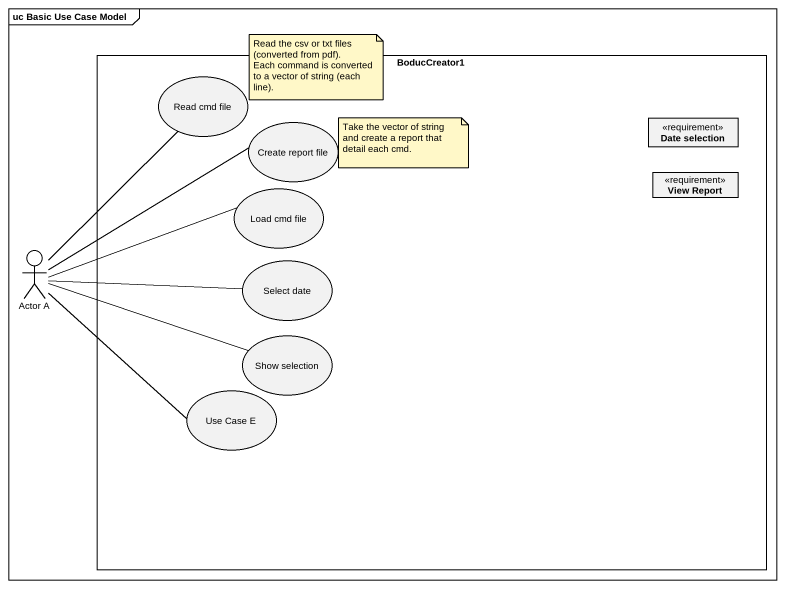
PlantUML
@startuml
mainframe uc Basic Use Case Model
allowmixing
hide circle
hide empty members
rectangle BoducCreator1 {
  usecase "Read cmd file" as Read_cmd_file
  usecase "Create report file" as Create_report_file
  class "Date selection" as Date_selection <<requirement>>
  usecase "Load cmd file" as Load_cmd_file
  class "View Report" as View_Report <<requirement>>
  usecase "Select date" as Select_date
  usecase "Show selection" as Show_selection
  usecase "Use Case E" as Use_Case_E
}
actor "Actor A" as Actor_A
Actor_A -up- Read_cmd_file
Actor_A -right- Create_report_file
Actor_A -right- Load_cmd_file
Actor_A -right- Select_date
Actor_A -right- Show_selection
Actor_A -- Use_Case_E
note as N1
  Read the csv or txt files (converted from pdf).
  Each command is converted to a vector of string (each line).
end note
note as N2
  Take the vector of string and create a report that detail each cmd.
end note
@enduml
